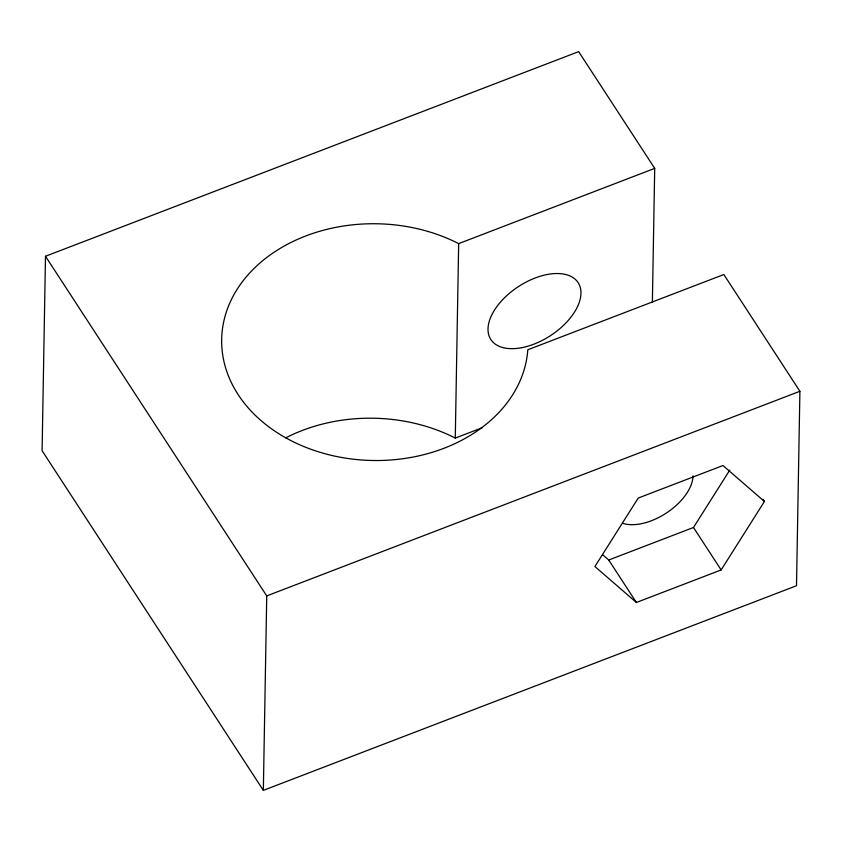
<?xml version="1.0" encoding="UTF-8"?>
<svg xmlns="http://www.w3.org/2000/svg" width="842" height="842" viewBox="0 0 842 842"><rect width="100%" height="100%" fill="white"/><g stroke="black" fill="none" stroke-linecap="round" stroke-linejoin="round"><path stroke-width="1.26" d="M45.489 256.263L42.1 450.723L263.346 790.364L796.511 585.737L799.9 391.277L723.846 274.524L527.808 349.767A153.202 118.385 1 0 1 339.936 457.164A153.202 118.385 1 0 1 234.013 294.553A153.202 118.385 1 0 1 458.669 243.622L654.708 168.379L578.654 51.636L45.489 256.263L266.735 595.904L263.346 790.364M285.638 437.914A153.202 118.385 1 0 1 455.28 438.082L458.669 243.622M652.371 302.404L654.708 168.379M602.809 554.878L608.734 560.014L693.492 527.481L729.803 470.057M764.441 501.464L722.973 465.521L638.215 498.054L594.915 566.529L636.384 602.472L721.141 569.939L764.441 501.464L763.02 499.285M455.28 438.082L482.234 427.736M266.735 595.904L799.9 391.277M693.492 527.481L721.141 569.939M608.734 560.014L636.384 602.472M693.04 475.804A45.963 25.849 -33.1 0 1 667.243 512.462A45.963 25.849 -33.1 0 1 622.659 523.292M521.903 347.651A52.088 29.302 -33.1 0 0 579.538 285.312A52.088 29.302 -33.1 0 0 502.032 300.341A52.088 29.302 -33.1 0 0 521.903 347.651"/></g></svg>
